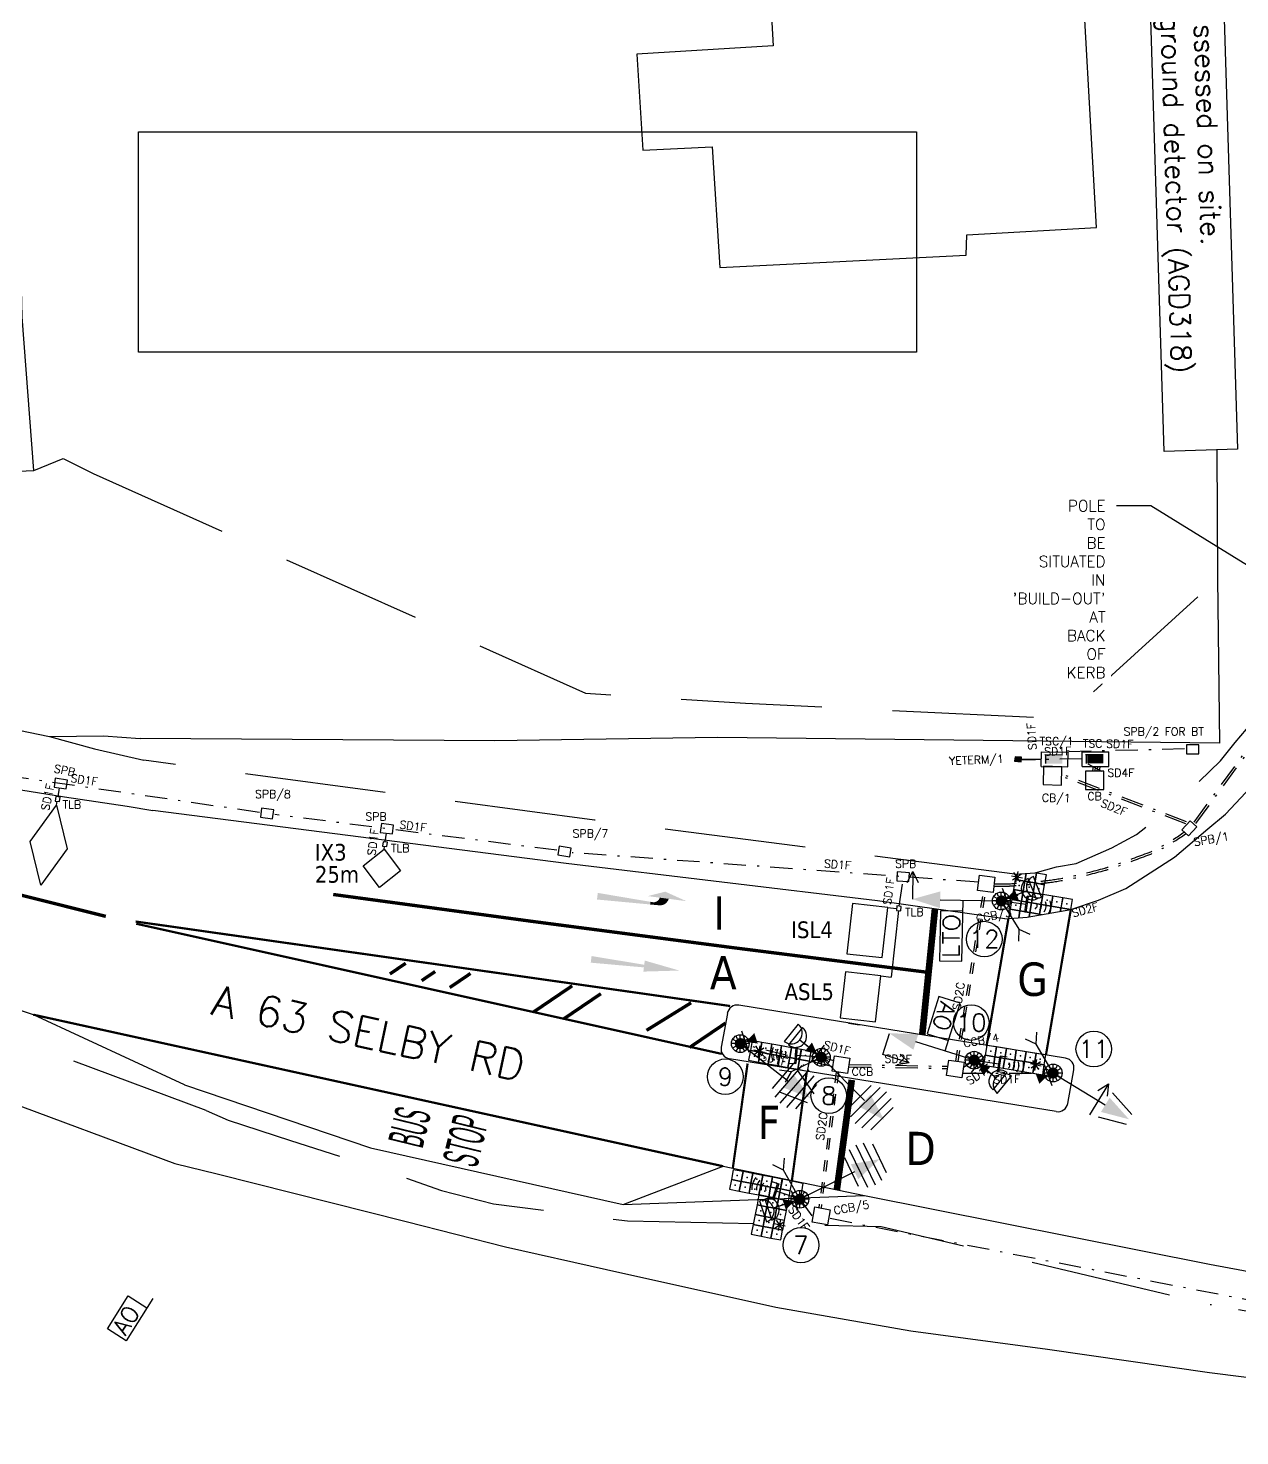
# Model space of a CAD drawing. Extents: x 441020 to 630336, y 432046 to 448236.
# Drawn here: x 629006.4 to 629060.9, y 447514.9 to 447578.3 of the extents above; entities that cross this region are included whole.
import ezdxf
from ezdxf import colors
from ezdxf.entities.mleader import LeaderData, LeaderLine
from ezdxf.enums import TextEntityAlignment as Align
from ezdxf.math import Vec2, Vec3

# ---------------------------------------------------------------- set-up
doc = ezdxf.new("R2010")
doc.units = 0
for name, pattern in [('1001', [2, 1, 0, 1]), ('1004', [6, 4, -2]), ('1025', [2, 1, -1]), ('1040', [2, 1, 0, 1]), ('1055', [0.6, 0.1, -0.5]), ('BLIP', [1, 0.5, -0.5]), ('DASHDOT1', [2, 1, -0.5, 0, -0.5]), ('HIDDEN', [9.525, 6.35, -3.175]), ('SDLoops', [2, 1, 0, 1])]:
    doc.linetypes.add(name, pattern=pattern)
doc.layers.get('0').update_dxf_attribs({"color": 222, "linetype": 'CONTINUOUS'})
for name, color, linetype in [('BASE', 7, 'CONTINUOUS'), ('BUILDOUT', 8, 'CONTINUOUS'), ('DATA', 7, 'CONTINUOUS'), ('du-BTBOX', 253, 'CONTINUOUS'), ('du-BTTEXT', 253, 'CONTINUOUS'), ('du-EXISTINGBOX', 181, 'CONTINUOUS'), ('du-EXISTINGDUCT-C1', 181, 'BLIP'), ('du-EXISTINGDUCT-F1', 181, 'DASHDOT1'), ('du-EXISTINGTEXT', 181, 'CONTINUOUS'), ('du-UTMCBOX', 40, 'CONTINUOUS'), ('du-UTMCDUCT-F1', 40, 'DASHDOT1'), ('du-UTMCTEXT', 40, 'CONTINUOUS'), ('GENLINE', 8, 'CONTINUOUS'), ('GENPECK', 8, 'HIDDEN'), ('LINES', 7, 'CONTINUOUS'), ('NUMBERS', 7, 'CONTINUOUS'), ('PHASE', 1, 'CONTINUOUS'), ('ROAD', 7, 'CONTINUOUS'), ('ROADTXT', 7, 'CONTINUOUS'), ('TACTPAVE', 7, 'CONTINUOUS'), ('UTC MOVA LOOP LABELS', 1, 'CONTINUOUS'), ('UTC MOVA LOOPS', 3, 'CONTINUOUS'), ('UTC_DUCT NOTE', 1, 'CONTINUOUS'), ('UTC_POLES', 7, 'CONTINUOUS'), ('UTC_SIGNAL NOTE', 1, 'CONTINUOUS'), ('UTC_SIGNALS', 7, 'CONTINUOUS'), ('WATERMARK', 7, 'CONTINUOUS'), ('ZY-00-M_500.00_northp', 7, 'CONTINUOUS')]:
    doc.layers.add(name, color=color, linetype=linetype)
doc.styles.add('KTS_TAHOMA', font='tahoma.ttf')
doc.styles.add('RDMARKP', font='rdmarkp')
doc.styles.add('ROMANS', font='romans')
doc.styles.get("Standard").update_dxf_attribs({"font": 'simplex'})
picture_1 = doc.add_image_def('image1.gif', size_in_pixel=(2480, 703))

# ---------------------------------------------------------------- blocks, each defined once
blk = doc.blocks.new('TACTPBLK')
at = {"color": 0}
blk.add_lwpolyline([(0, 0), (1, 0), (1, 1), (0, 1)], close=True, dxfattribs=at)
at = {"color": 0, "linetype": 'Continuous'}
blk.add_point((0.5, 0.5), dxfattribs=at)
blk = doc.blocks.new('1038A4')
at = {"linetype": 'Continuous'}
for points in [[(0, 4), (-0.25, 2.4), (0.25, 2.4)], [(-0.15, 0), (0.15, 0), (-0.06, 2.4), (0.06, 2.4)]]:
    blk.add_solid(points, dxfattribs=at)
blk = doc.blocks.new('1038L4')
at = {"linetype": 'Continuous'}
for points in [[(-0.6, 3), (-0.3, 4), (-0.3, 2.25)], [(-0.285, 2.792), (-0.264, 3.189), (-0.3, 2.795), (-0.3, 3.196)], [(-0.272, 2.788), (-0.235, 3.182), (-0.285, 2.792), (-0.264, 3.189)], [(-0.249, 2.78), (-0.192, 3.165), (-0.272, 2.788), (-0.235, 3.182)], [(-0.228, 2.771), (-0.138, 3.136), (-0.249, 2.78), (-0.192, 3.165)], [(-0.217, 2.766), (-0.112, 3.117), (-0.228, 2.771), (-0.138, 3.136)], [(-0.203, 2.758), (-0.073, 3.084), (-0.217, 2.766), (-0.112, 3.117)], [(-0.189, 2.749), (-0.044, 3.052), (-0.203, 2.758), (-0.073, 3.084)], [(-0.177, 2.741), (-0.016, 3.012), (-0.189, 2.749), (-0.044, 3.052)], [(-0.158, 2.726), (0.014, 2.954), (-0.177, 2.741), (-0.016, 3.012)], [(-0.142, 2.71), (0.036, 2.883), (-0.158, 2.726), (0.014, 2.954)], [(-0.13, 2.697), (0.044, 2.82), (-0.142, 2.71), (0.036, 2.883)], [(-0.107, 2.667), (0.047, 2.746), (-0.13, 2.697), (0.044, 2.82)], [(-0.084, 2.627), (0.049, 2.693), (-0.107, 2.667), (0.047, 2.746)], [(-0.068, 2.585), (0.051, 2.631), (-0.084, 2.627), (0.049, 2.693)], [(-0.058, 2.533), (0.054, 2.564), (-0.068, 2.585), (0.051, 2.631)], [(-0.06, 2.4), (0.06, 2.4), (-0.058, 2.533), (0.054, 2.564)], [(-0.15, 0), (0.15, 0), (-0.06, 2.4), (0.06, 2.4)]]:
    blk.add_solid(points, dxfattribs=at)
blk = doc.blocks.new('TSC')
for p, q in [((-0.6, 0.33), (0.6, 0.33)), ((-0.6, -0.33), (-0.6, 0.33)), ((-0.45, 0.2), (0.35, 0.2)), ((-0.4, -0.2), (-0.4, 0.2)), ((0.6, -0.33), (0.6, 0.33)), ((-0.6, -0.33), (0.6, -0.33))]:
    blk.add_line(p, q)
blk.add_solid([(-0.45, 0.2), (-0.45, -0.2), (0.35, 0.2), (0.35, -0.2)])
blk = doc.blocks.new('YETERM')
at = {"flags": 128}
blk.add_lwpolyline([(-0.15, -0.1), (0.15, -0.1), (0.15, 0.1), (-0.15, 0.1)], close=True, dxfattribs=at)
blk.add_solid([(-0.15, 0.1), (-0.15, -0.1), (0.15, 0.1), (0.15, -0.1)])
blk = doc.blocks.new('CB')
for p, q in [((-0.4125, 0.4125), (-0.4125, -0.4125)), ((0.4125, 0.4125), (-0.4125, 0.4125)), ((0.4125, -0.4125), (0.4125, 0.4125)), ((-0.4125, -0.4125), (0.4125, -0.4125))]:
    blk.add_line(p, q)
blk = doc.blocks.new('CCB')
at = {"flags": 128}
blk.add_lwpolyline([(0.35, 0.35), (0.35, -0.35), (-0.35, -0.35), (-0.35, 0.35)], close=True, dxfattribs=at)
blk = doc.blocks.new('SPB')
at = {"flags": 128}
blk.add_lwpolyline([(-0.275, 0.2), (-0.275, -0.2), (0.275, -0.2), (0.275, 0.2)], close=True, dxfattribs=at)
blk = doc.blocks.new('POLENO')
at = {"layer": 'NUMBERS'}
blk.add_circle((0, 0), 1, dxfattribs=at)
blk.add_attdef('NUMBER', text='', height=1, dxfattribs=at).set_placement((0, 0), align=Align.MIDDLE)
blk = doc.blocks.new('TLB')
for p, q in [((-0.1, 0.1), (-0.1, -0.1)), ((0.1, 0.1), (-0.1, 0.1)), ((0.1, -0.1), (0.1, 0.1)), ((-0.1, -0.1), (0.1, -0.1))]:
    blk.add_line(p, q)
blk = doc.blocks.new('Signal-Symbol-081A')
at = {"color": 0, "linetype": 'Continuous'}
for p, q in [((1, 0), (0, 0)), ((1.5, -0.5), (1.5, 0.5))]:
    blk.add_line(p, q, dxfattribs=at)
blk.add_line((0.25, -0.5), (0.25, 0.5))
blk.add_arc((1.5, 0), 0.5, 90, 270, dxfattribs=at)
blk.add_solid([(0.25, 0), (0.75, -0.25), (0.75, 0.25)])
at = {"layer": 'DATA'}
for tag, p, rotation, flags in [('SIG', (0, 0), 180, 3), ('IDENT', (-0.75, -1), 270, 9), ('SITE', (-0.5, -1), 270, 9), ('NUM', (-0.25, -1), 270, 9), ('TYPE', (0, -1), 270, 9), ('PHASE', (0.25, -1), 270, 9), ('CABLE', (0.5, -1), 270, 9), ('HEIGHT', (0.75, -1), 270, 9), ('FEATURES', (1, -1), 270, 9), ('SUPPORT', (1.25, -1), 270, 9)]:
    blk.add_attdef(tag, p, '', height=0.2, rotation=rotation, dxfattribs=dict(at, flags=flags))
blk = doc.blocks.new('wbpole')
at = {"color": 0, "lineweight": -2}
for p, q in [((-0.217, 0.125), (-0.346, 0.2)), ((-0.125, 0.217), (-0.2, 0.346)), ((0, 0.4), (0, 0.25)), ((0.2, 0.346), (0.125, 0.217)), ((0.346, 0.2), (0.217, 0.125)), ((-0.25, 0), (-0.4, 0)), ((-0.217, -0.125), (-0.346, -0.2)), ((-0.125, -0.217), (-0.2, -0.346)), ((0, -0.25), (0, -0.4)), ((0.2, -0.346), (0.125, -0.217)), ((0.346, -0.2), (0.217, -0.125)), ((0.4, 0), (0.25, 0))]:
    blk.add_line(p, q, dxfattribs=at)
at = {"color": 0, "lineweight": -2, "const_width": 0.25}
blk.add_lwpolyline([(-0.125, 0, 1), (0.125, 0, 1)], format="xyb", close=True, dxfattribs=at)
at = {"color": 0, "lineweight": -2}
blk.add_circle((0, 0), 0.4, dxfattribs=at)
at = {"layer": 'DATA', "flags": 9}
for tag, p in [('TYPE', (0.5, 0.75)), ('HEIGHT', (0.5, 1)), ('NUM', (0.5, 0.5)), ('SITE', (0.5, 0.25)), ('IDENT', (0.5, 0))]:
    blk.add_attdef(tag, p, '', height=0.2, dxfattribs=at)
blk = doc.blocks.new('HD001P')
at = {"linetype": 'Continuous'}
blk.add_line((0, 2.75), (0, 0), dxfattribs=at)
blk.add_solid([(0.375, 2.75), (-0.375, 2.75), (0, 4)], dxfattribs=at)
at = {"layer": 'DATA', "flags": 9}
for tag, p in [('SUPPORT', (0.75, 1.5)), ('BRACKETS', (0.75, 1.25)), ('CABLE', (0.75, 0.75)), ('HEIGHT', (0.75, 1)), ('PHASE', (0.75, 0.5)), ('TYPE', (0.75, 0.25)), ('NUM', (0.75, 0)), ('SITE', (0.75, -0.25)), ('IDENT', (0.75, -0.5))]:
    blk.add_attdef(tag, p, '', height=0.2, dxfattribs=at)
blk = doc.blocks.new('HD001S')
at = {"linetype": 'Continuous'}
for p, q in [((-0.625, 2.75), (-0.25, 4)), ((0.625, 2.75), (0.25, 4))]:
    blk.add_line(p, q, dxfattribs=at)
blk.add_line((0, 0), (0, 2.75))
blk.add_solid([(0.375, 2.75), (-0.375, 2.75), (0, 4)], dxfattribs=at)
at = {"layer": 'DATA', "flags": 9}
for tag, p in [('SUPPORT', (1, 1.5)), ('BRACKETS', (1, 1.25)), ('CABLE', (1, 0.75)), ('HEIGHT', (1, 1)), ('PHASE', (1, 0.5)), ('TYPE', (1, 0.25)), ('NUM', (1, 0)), ('SITE', (1, -0.25)), ('IDENT', (1, -0.5))]:
    blk.add_attdef(tag, p, '', height=0.2, dxfattribs=at)
blk = doc.blocks.new('HD005S')
at = {"linetype": 'Continuous'}
for p, q in [((-0.625, 2.75), (-0.25, 4)), ((0.625, 2.75), (0.25, 4)), ((-0.875, 2.375), (0.75, 2.375))]:
    blk.add_line(p, q, dxfattribs=at)
for p, q in [((-0.875, 2.375), (-0.375, 2.625)), ((0, 0), (0, 2.75)), ((-0.375, 2.125), (-0.875, 2.375))]:
    blk.add_line(p, q)
blk.add_solid([(0.375, 2.75), (-0.375, 2.75), (0, 4)], dxfattribs=at)
at = {"layer": 'DATA', "flags": 9}
for tag, p in [('SUPPORT', (1, 1.5)), ('BRACKETS', (1, 1.25)), ('CABLE', (1, 0.75)), ('HEIGHT', (1, 1)), ('PHASE', (1, 0.5)), ('TYPE', (1, 0.25)), ('NUM', (1, 0)), ('SITE', (1, -0.25)), ('IDENT', (1, -0.5))]:
    blk.add_attdef(tag, p, '', height=0.2, dxfattribs=at)
blk = doc.blocks.new('LOUVR200')
at = {"linetype": 'Continuous'}
for p, q in [((-0.7, -0.716), (-0.7, 0.716)), ((-0.35, -0.938), (-0.35, 0.938)), ((0, -1), (0, 1)), ((0.35, -0.938), (0.35, 0.938)), ((0.7, -0.716), (0.7, 0.716))]:
    blk.add_line(p, q, dxfattribs=at)
blk = doc.blocks.new('tactknob')
at = {"linetype": 'Continuous'}
for p, q in [((-0.25, 1), (-0.75, 1)), ((-0.323, 0.823), (-0.677, 1.177)), ((-0.677, 0.823), (-0.323, 1.177)), ((-0.5, 0.75), (-0.5, 1.25))]:
    blk.add_line(p, q, dxfattribs=at)
blk = doc.blocks.new('HD080A')
blk.add_line((0.5, 0.25), (-0.5, 0.25))
blk.add_solid([(0, 0.25), (0.25, 0.75), (-0.25, 0.75)])
at = {"layer": 'BASE', "flags": 3}
blk.add_attdef('SIG', (0, 0), '', height=0.2, rotation=270, dxfattribs=at)
at = {"layer": 'DATA', "flags": 9}
for tag, p in [('SUPPORT', (1, 1.25)), ('CABLE', (1, 0.5)), ('FEATURES', (1, 1)), ('HEIGHT', (1, 0.75)), ('TYPE', (1, 0)), ('PHASE', (1, 0.25)), ('SITE', (1, -0.5)), ('NUM', (1, -0.25)), ('IDENT', (1, -0.75))]:
    blk.add_attdef(tag, p, '', height=0.2, dxfattribs=at)
blk = doc.blocks.new('detect_visual-sym')
at = {"color": 0, "linetype": 'Continuous'}
for p, q in [((0, 0), (1.87, 0)), ((2.42, 0.6), (1.87, 0.6)), ((1.87, -0.6), (1.87, 0.6)), ((1.97, -0.6), (1.97, 0.6)), ((2.42, -0.6), (1.87, -0.6))]:
    blk.add_line(p, q, dxfattribs=at)
for centre, radius, start, end in [((2.46, 0), 0.255, 313.0864, 46.9136), ((2.53, 0), 0.518, 326.6121, 33.3879), ((2.53, 0), 0.862, 333.5703, 26.4297), ((2.46, 0), 1.28, 337.7803, 22.2197)]:
    blk.add_arc(centre, radius, start, end, dxfattribs=at)
blk = doc.blocks.new('peek3con')
blk.add_line((-0.335, -0.21), (0.278, -0.536))
blk.add_solid([(-0.355, -0.19), (0.355, -0.19), (-0.355, 0.19), (0.355, 0.19)])
blk = doc.blocks.new('HD003P')
at = {"linetype": 'Continuous'}
for p, q in [((1, 4), (0, 4)), ((1, 2.75), (1, 4))]:
    blk.add_line(p, q, dxfattribs=at)
for p, q in [((0.75, 3.25), (1, 2.75)), ((1, 2.75), (1.25, 3.25)), ((0, 0), (0, 2.75))]:
    blk.add_line(p, q)
blk.add_solid([(0.375, 2.75), (-0.375, 2.75), (0, 4)], dxfattribs=at)
at = {"layer": 'DATA', "flags": 9}
for tag, p in [('SUPPORT', (1, 1.5)), ('BRACKETS', (1, 1.25)), ('CABLE', (1, 0.75)), ('HEIGHT', (1, 1)), ('PHASE', (1, 0.5)), ('TYPE', (1, 0.25)), ('NUM', (1, 0)), ('SITE', (1, -0.25)), ('IDENT', (1, -0.5))]:
    blk.add_attdef(tag, p, '', height=0.2, dxfattribs=at)
blk = doc.blocks.new('HD002P')
at = {"linetype": 'Continuous'}
for p, q in [((1.25, 4), (0, 4)), ((0, 2.75), (0, 0))]:
    blk.add_line(p, q, dxfattribs=at)
for p, q in [((0.75, 4.25), (1.25, 4)), ((1.25, 4), (0.75, 3.75))]:
    blk.add_line(p, q)
blk.add_solid([(0.375, 2.75), (-0.375, 2.75), (0, 4)], dxfattribs=at)
at = {"layer": 'DATA', "flags": 9}
for tag, p in [('SUPPORT', (0.75, 1.5)), ('BRACKETS', (0.75, 1.25)), ('CABLE', (0.75, 0.75)), ('HEIGHT', (0.75, 1)), ('PHASE', (0.75, 0.5)), ('TYPE', (0.75, 0.25)), ('NUM', (0.75, 0)), ('SITE', (0.75, -0.25)), ('IDENT', (0.75, -0.5))]:
    blk.add_attdef(tag, p, '', height=0.2, dxfattribs=at)
blk = doc.blocks.new('A$C73ea5bb5')
at = {"layer": 'UTC_SIGNALS', "linetype": 'Continuous'}
blk.add_lwpolyline([(-9.809, 4.832), (-11.018, 2.934), (-11.861, 3.472), (-10.921, 4.947), (-10.077, 4.41)], dxfattribs=at)
at = {"layer": 'UTC_SIGNALS'}
blk.add_lwpolyline([(11.879, -8.237), (11.233, -7.473), (9.515, -8.926), (10.161, -9.69), (12.26, -7.914)], dxfattribs=at)
blk.add_text('AO', height=0.75, rotation=57.4827, dxfattribs=at).set_placement((-11.049, 3.118))
at = {"layer": 'UTC_SIGNALS', "width": 1.076923}
blk.add_attdef('LTO', text='', height=0.75, rotation=40.22718, dxfattribs=at).set_placement((10.176, -9.514), (11.702, -8.222), align=Align.FIT)

msp = doc.modelspace()

# ---------------------------------------------------------------- linework, layer by layer
at = {"layer": 'BASE'}
msp.add_line((629043.768, 447533.408), (629043.273, 447533.479), dxfattribs=at)
at = {"layer": 'BUILDOUT', "flags": 128}
msp.add_lwpolyline([(629047.596, 447583.209), (629047.609, 447581.993), (629039.638, 447581.695), (629039.88, 447577.472), (629033.752, 447577.095), (629034.011, 447572.774), (629037.133, 447572.922), (629037.486, 447567.5), (629048.562, 447568.045), (629048.601, 447568.966), (629054.434, 447569.29), (629053.644, 447583.47), (629047.596, 447583.209)], dxfattribs=at)
at = {"layer": 'DATA'}
for p, q in [((629033.138, 447525.341), (629037.625, 447527.065)), ((629037.625, 447527.065), (629043.985, 447525.744)), ((629040.723, 447526.403), (629041.214, 447526.306)), ((629041.214, 447526.306), (629041.142, 447525.811))]:
    msp.add_line(p, q, dxfattribs=at)
at = {"layer": 'du-EXISTINGDUCT-C1', "flags": 128}
for points in [[(629048.103, 447531.79), (629049.35, 447539.432)], [(629048.202, 447531.774), (629049.449, 447539.416)], [(629042.72, 447531.307), (629041.936, 447525.196)], [(629042.819, 447531.295), (629042.035, 447525.184)]]:
    msp.add_lwpolyline(points, dxfattribs=at)
at = {"layer": 'du-EXISTINGDUCT-F1', "flags": 128}
for points in [[(629058.828, 447542.539), (629063.556, 447549.033)], [(629058.909, 447542.48), (629063.637, 447548.974)], [(629051.057, 447545.371), (629051.933, 447545.371)], [(629058.392, 447545.837), (629052.6, 447545.698)], [(629016.759, 447542.982), (629003.276, 447544.94)], [(629058.49, 447542.565), (629052.898, 447544.696)], [(629058.454, 447542.472), (629052.863, 447544.602)], [(629030.15, 447541.279), (629017.453, 447542.885)], [(629049.129, 447539.84), (629030.841, 447541.168)], [(629043.289, 447531.543), (629047.743, 447531.459)], [(629043.291, 447531.643), (629047.745, 447531.559)], [(629041.087, 447525.579), (629041.622, 447524.833)], [(629042.44, 447524.721), (629070.2, 447519.315)]]:
    msp.add_lwpolyline(points, dxfattribs=at)
for points in [[(629049.824, 447539.666, 0.005909), (629050.353, 447539.665, 0.015248), (629050.563, 447539.674, 0.004362), (629051.689, 447539.764, 0.00874), (629052.252, 447539.824, 0.022223), (629053.292, 447540.001, 0.014712), (629054.831, 447540.381, 0.01745), (629055.347, 447540.544, 0.005883), (629056.836, 447541.093, 0.039743), (629057.424, 447541.373, 0.02112), (629058.44, 447542.018, 0.02112)], [(629049.826, 447539.766, 0.005909), (629050.352, 447539.765, 0.015248), (629050.555, 447539.774, 0.004362), (629051.68, 447539.864, 0.00874), (629052.24, 447539.924, 0.022223), (629053.271, 447540.099, 0.014712), (629054.804, 447540.477, 0.01745), (629055.314, 447540.638, 0.005883), (629056.8, 447541.186, 0.039743), (629057.374, 447541.459, 0.02112), (629058.383, 447542.1)]]:
    msp.add_lwpolyline(points, format="xyb", dxfattribs=at)
at = {"layer": 'du-UTMCDUCT-F1', "flags": 128}
for points in [[(629053.782, 447545.398), (629051.053, 447545.335)], [(629054.271, 447544.855), (629054.295, 447545.062)], [(629054.371, 447544.844), (629054.394, 447545.051)], [(629054.47, 447544.832), (629054.494, 447545.04)], [(629054.569, 447544.821), (629054.593, 447545.029)], [(629007.701, 447543.679), (629007.767, 447544.086)], [(629022.423, 447541.652), (629022.474, 447542.048)], [(629045.558, 447538.764), (629045.72, 447539.887)], [(629042.564, 447531.535), (629038.402, 447532.58)], [(629042.608, 447531.805), (629042.051, 447531.964)], [(629048.445, 447531.514), (629048.927, 447531.834)], [(629048.409, 447531.254), (629052.482, 447531.258)]]:
    msp.add_lwpolyline(points, dxfattribs=at)
at = {"layer": 'GENLINE', "flags": 128}
for points in [[(628976.174, 447557.022), (628987.562, 447557.521), (629006.608, 447558.363), (629006.091, 447565.279), (629005.892, 447573.267), (629004.772, 447581.295)], [(629059.736, 447579.474), (629059.878, 447553.499), (629059.973, 447546.101), (629037.381, 447546.356), (629027.353, 447546.201), (629011.388, 447546.313)], [(628854.267, 447536.6), (628865.41, 447538.477), (628875.453, 447540.259), (628884.037, 447541.682), (628891.422, 447542.993), (628894.375, 447543.517), (628904.587, 447544.923), (628914.949, 447546.052), (628930.611, 447548.223), (628947.112, 447550.238), (628954.961, 447551.225), (628957.753, 447551.518), (628960.643, 447551.828), (628963.139, 447552.068), (628965.752, 447552.227), (628968.15, 447552.449), (628970.699, 447552.394), (628974.713, 447552.091), (628978.682, 447551.475), (628979.308, 447551.383), (628988.729, 447549.806), (628997.506, 447548.419), (629007.31, 447546.401)], [(629007.31, 447546.401), (629009.743, 447546.427), (629011.388, 447546.313)], [(628874.537, 447530.55), (628880.004, 447531.216), (628885.177, 447531.829), (628895.342, 447532.923), (628913.715, 447535.27), (628920.283, 447536.03), (628939.791, 447538.274), (628955.859, 447539.299), (628964.027, 447539.631), (628969.912, 447539.661), (628972.05, 447539.634), (628973.97, 447539.518), (628976.36, 447539.383), (628978.55, 447539.061), (628982.438, 447538.329), (628984.564, 447537.793), (628986.61, 447537.14), (628989.432, 447536.118), (629004.801, 447530.213), (629012.954, 447527.192), (629014.866, 447526.719)], [(629014.866, 447526.719), (629023.372, 447524.573), (629027.84, 447523.436), (629032.388, 447522.415), (629040.002, 447520.72), (629046.08, 447519.666), (629052.221, 447518.827), (629059.515, 447517.786), (629066.89, 447516.86), (629076.502, 447515.926)]]:
    msp.add_lwpolyline(points, dxfattribs=at)
at = {"layer": 'GENPECK', "flags": 128}
for points in [[(629006.608, 447558.363), (629007.934, 447558.903), (629009.273, 447558.226)], [(629009.273, 447558.226), (629031.441, 447548.349), (629038.63, 447547.899), (629052.974, 447547.195), (629059.878, 447553.499)], [(629050.762, 447540.201), (629051.666, 447540.26), (629052.633, 447540.533), (629053.519, 447540.69), (629055.123, 447541.381), (629056.235, 447541.985), (629057.213, 447542.768), (629058.452, 447543.8), (629060.014, 447545.296), (629060.68, 447546.125), (629061.183, 447546.723), (629061.57, 447547.401), (629062.183, 447548.525), (629062.455, 447549.284), (629062.628, 447550.026), (629062.777, 447551.474)], [(629007.31, 447546.401), (629009.338, 447545.847), (629011.563, 447545.328)], [(629050.762, 447540.201), (629031.846, 447542.632), (629011.563, 447545.328)], [(629014.359, 447529.574), (629005.661, 447532.804), (629002.937, 447533.844), (628999.918, 447534.831), (628995.005, 447536.193), (628990.485, 447537.625), (628989.645, 447537.781), (628988.428, 447537.768), (628988.115, 447537.814), (628987.229, 447537.657), (628986.951, 447537.506), (628986.61, 447537.14)], [(629014.359, 447529.574), (629015.35, 447529.141), (629018.155, 447528.217), (629022.675, 447526.785), (629024.952, 447525.97), (629027.293, 447525.37), (629029.993, 447525.037), (629031.558, 447524.807), (629033.319, 447524.612), (629044.74, 447524.354), (629044.74, 447524.354), (629044.74, 447524.354), (629044.74, 447524.354), (629044.74, 447524.354), (629044.74, 447524.354), (629044.74, 447524.354), (629044.74, 447524.354), (629059.582, 447520.844), (629059.582, 447520.844), (629068.394, 447519.26), (629070.289, 447518.886), (629072.398, 447518.448), (629073.864, 447518.2), (629075.445, 447517.871), (629076.795, 447517.705), (629078.163, 447517.44)]]:
    msp.add_lwpolyline(points, dxfattribs=at)
at = {"layer": 'LINES', "linetype": '1004', "const_width": 0.15, "flags": 128}
for points in [[(628953.029, 447544.494, -0.089147), (628988.506, 447543.308, -0.011232), (629009.848, 447538.305, 3.650149)], [(629020.082, 447539.29, 0.003171), (629046.933, 447535.776, 0.015233)]]:
    msp.add_lwpolyline(points, format="xyb", dxfattribs=at)
at = {"layer": 'LINES', "linetype": '1001', "const_width": 0.3, "flags": 128}
for points in [[(629047.163, 447538.635), (629046.59, 447532.973)], [(629043.419, 447530.947), (629042.747, 447525.997)]]:
    msp.add_lwpolyline(points, dxfattribs=at)
at = {"layer": 'LINES', "linetype": '1055', "const_width": 0.1, "flags": 128}
for points in [[(629053.278, 447538.616), (629052.155, 447532.054)], [(629050.468, 447538.202), (629049.492, 447532.51)], [(629038.731, 447531.685), (629038.066, 447526.979)], [(629041.39, 447531.289), (629040.723, 447526.403)]]:
    msp.add_lwpolyline(points, dxfattribs=at)
at = {"layer": 'LINES', "linetype": '1004', "const_width": 0.1, "flags": 128}
for points in [[(629011.189, 447538.074), (629037.945, 447534.272)], [(629011.216, 447537.974), (629037.57, 447532.118)]]:
    msp.add_lwpolyline(points, dxfattribs=at)
at = {"layer": 'LINES', "linetype": '1040', "const_width": 0.15, "flags": 128}
for points in [[(629022.632, 447535.712), (629023.346, 447536.196)], [(629024.182, 447535.494), (629024.67, 447535.825)], [(629024.306, 447535.578), (629024.061, 447535.412)], [(629025.325, 447535.101), (629026.263, 447535.738)], [(629029.672, 447534.392), (629030.836, 447535.181)], [(629030.741, 447533.886), (629032.13, 447534.827)], [(629029.797, 447534.476), (629029.096, 447534.001)], [(629030.865, 447533.97), (629030.463, 447533.698)], [(629036.189, 447534.418), (629034.181, 447533.177)], [(629036.633, 447532.755), (629037.739, 447533.504)], [(629036.757, 447532.839), (629036.12, 447532.407)]]:
    msp.add_lwpolyline(points, dxfattribs=at)
at = {"layer": 'LINES', "linetype": '1025', "const_width": 0.1, "flags": 128}
msp.add_lwpolyline([(629006.587, 447533.882), (629037.625, 447527.065)], dxfattribs=at)
at = {"layer": 'ROAD'}
for p, q in [((629037.819, 447533.941), (629037.541, 447532.421)), ((629053.045, 447531.927), (629038.337, 447534.31)), ((629053.136, 447529.888), (629053.414, 447531.408))]:
    msp.add_line(p, q, dxfattribs=at)
at = {"layer": 'ROAD', "flags": 128}
for points in [[(629050.307, 447538.19), (629051.309, 447538.267), (629053.278, 447538.616), (629054.523, 447539.04), (629055.751, 447539.563), (629057.939, 447540.967), (629059.438, 447542.249), (629060.237, 447542.898), (629061.602, 447544.359), (629062.754, 447545.884), (629063.367, 447547.009), (629063.944, 447548.33), (629064.741, 447550.706)], [(628961.305, 447549.813), (628962.997, 447550.011), (628964.508, 447550.076), (628966.136, 447550.061), (628968.685, 447550.005), (628971.368, 447549.771), (628974.757, 447549.56), (628981.639, 447548.547), (628984.67, 447548.07), (628987.798, 447547.609), (628991.275, 447546.906), (628994.769, 447546.104), (628996.368, 447545.677), (628997.985, 447545.152), (629001.623, 447544.681), (629005.279, 447544.111), (629007.996, 447543.679), (629010.812, 447543.265), (629011.965, 447543.063)], [(629050.307, 447538.19), (629044.577, 447539.001), (629030.568, 447540.678), (629011.965, 447543.063)], [(629013.394, 447530.723), (629006.587, 447533.882), (628999.459, 447536.273), (628992.795, 447538.34), (628990.883, 447538.813), (628984.029, 447540.237), (628980.176, 447540.772), (628976.376, 447541.011), (628972.396, 447541.117), (628967.53, 447541.066), (628962.601, 447540.8), (628956.258, 447540.487), (628949.95, 447539.976), (628939.802, 447538.784), (628930.013, 447537.859), (628921.359, 447536.831), (628916.644, 447536.501), (628911.848, 447536.056), (628907.446, 447535.681), (628903.177, 447535.126), (628896.841, 447534.205), (628880.004, 447531.216)], [(629052.617, 447529.519), (629037.91, 447531.902)], [(629013.394, 447530.723), (629013.394, 447530.723), (629013.394, 447530.723), (629021.767, 447527.893), (629033.138, 447525.341), (629033.138, 447525.341), (629033.138, 447525.341), (629033.138, 447525.341), (629033.138, 447525.341), (629043.985, 447525.744), (629043.985, 447525.744), (629043.985, 447525.744), (629043.985, 447525.744), (629043.985, 447525.744), (629043.985, 447525.744), (629059.513, 447522.66), (629067.338, 447521.206)]]:
    msp.add_lwpolyline(points, dxfattribs=at)
at = {"layer": 'ROAD'}
for centre, start, end in [((629038.262, 447533.866), 80.44264, 170.44264), ((629037.985, 447532.346), 170.44264, 260.44264), ((629052.97, 447531.483), 350.44264, 80.44264), ((629052.692, 447529.963), 260.44264, 350.44264)]:
    msp.add_arc(centre, 0.45, start, end, dxfattribs=at)
at = {"layer": 'TACTPAVE', "color": 1}
for points in [[(629051.272, 447540.235), (629051.212, 447539.883), (629051.656, 447539.807), (629051.732, 447540.25), (629051.67, 447540.261)], [(629050.811, 447540.204), (629050.769, 447539.959), (629051.212, 447539.883), (629051.272, 447540.235)], [(629050.931, 447538.238), (629050.985, 447538.552), (629050.541, 447538.628), (629050.468, 447538.202)], [(629051.395, 447538.282), (629051.428, 447538.476), (629050.985, 447538.552), (629050.931, 447538.238)], [(629051.866, 447538.365), (629051.872, 447538.4), (629051.428, 447538.476), (629051.395, 447538.282)], [(629052.336, 447538.449), (629052.391, 447538.768), (629051.948, 447538.844), (629051.872, 447538.4), (629051.969, 447538.384)], [(629052.807, 447538.532), (629052.835, 447538.692), (629052.391, 447538.768), (629052.336, 447538.449)], [(629053.278, 447538.616), (629052.835, 447538.692), (629052.807, 447538.532)]]:
    msp.add_lwpolyline(points, dxfattribs=at)
msp.add_lwpolyline([(629052.175, 447540.174), (629051.732, 447540.25), (629051.656, 447539.807), (629052.099, 447539.731)], close=True, dxfattribs=at)
at = {"layer": 'UTC MOVA LOOPS'}
for p, q in [((629043.446, 447538.879), (629043.192, 447536.627)), ((629045.036, 447538.7), (629043.446, 447538.879)), ((629044.782, 447536.448), (629045.036, 447538.7)), ((629043.192, 447536.627), (629044.782, 447536.448)), ((629043.131, 447535.809), (629042.898, 447533.742)), ((629044.721, 447535.63), (629043.131, 447535.809)), ((629044.488, 447533.563), (629044.721, 447535.63)), ((629042.898, 447533.742), (629044.488, 447533.563))]:
    msp.add_line(p, q, dxfattribs=at)
at = {"layer": 'UTC MOVA LOOPS', "flags": 128}
for points in [[(629007.628, 447543.303), (629007.655, 447543.483)], [(629022.381, 447541.325), (629022.397, 447541.454)], [(629045.031, 447538.7), (629045.434, 447538.655)], [(629045.526, 447538.566), (629045.197, 447535.576)], [(629044.721, 447535.63), (629045.196, 447535.576)]]:
    msp.add_lwpolyline(points, dxfattribs=at)
for points in [[(629006.931, 447539.714), (629006.445, 447541.671), (629007.628, 447543.303), (629008.114, 447541.346)], [(629021.428, 447540.58), (629022.381, 447541.325), (629023.113, 447540.357), (629022.16, 447539.611)]]:
    msp.add_lwpolyline(points, close=True, dxfattribs=at)
at = {"layer": 'UTC_SIGNALS'}
for p, q in [((629051.96, 447539.171), (629051.595, 447540.102)), ((629050.148, 447538.998), (629050.943, 447537.727)), ((629051.312, 447539.454), (629050.381, 447539.09)), ((629050.943, 447537.727), (629050.928, 447537.186)), ((629050.943, 447537.727), (629051.436, 447537.504)), ((629041.01, 447533.457), (629040.378, 447532.681)), ((629041.082, 447532.753), (629041.857, 447532.121)), ((629051.719, 447532.549), (629051.232, 447532.784)), ((629051.719, 447532.549), (629051.748, 447533.089)), ((629052.482, 447531.258), (629051.719, 447532.549)), ((629040.698, 447531.316), (629040.162, 447531.393)), ((629042.051, 447531.964), (629040.698, 447531.316)), ((629049.897, 447531.045), (629049.121, 447531.677)), ((629040.698, 447531.316), (629040.421, 447530.851)), ((629049.969, 447530.342), (629050.6, 447531.118)), ((629040.347, 447526.883), (629039.864, 447527.126)), ((629040.347, 447526.883), (629040.386, 447527.423)), ((629041.087, 447525.579), (629040.347, 447526.883)), ((629039.268, 447525.512), (629039.578, 447524.561)), ((629039.899, 447525.192), (629040.85, 447525.501))]:
    msp.add_line(p, q, dxfattribs=at)
msp.add_lwpolyline([(629048.415, 447538.534), (629047.415, 447538.554), (629047.369, 447536.304), (629048.369, 447536.284), (629048.425, 447539.033)], dxfattribs=at)
at = {"layer": 'UTC_SIGNALS', "linetype": 'Continuous'}
msp.add_lwpolyline([(629047.616, 447532.249), (629048.295, 447534.394), (629047.342, 447534.696), (629046.814, 447533.028), (629047.767, 447532.726)], dxfattribs=at)
at = {"layer": 'UTC_SIGNALS'}
for centre, start, end in [((629051.777, 447539.637), 111.395, 291.395), ((629040.694, 447533.069), 230.82814, 50.82814), ((629050.285, 447530.73), 50.86736, 230.86736), ((629039.423, 447525.037), 288.02621, 108.02621)]:
    msp.add_arc(centre, 0.5, start, end, dxfattribs=at)

# ---------------------------------------------------------------- block references
at = {"layer": 'du-BTBOX', "color": 2, "zscale": 1.000001}
msp.add_blockref('SPB', (629058.762, 447545.818), dxfattribs=at)
at = {"layer": 'du-EXISTINGBOX', "color": 1, "zscale": 1.000001}
for name, p, rotation in [('YETERM', (629050.906, 447545.377), 355.0400189729187), ('TSC', (629052.549, 447545.374), 359.020427810894), ('CB', (629052.451, 447544.636), 358.7508775336015), ('SPB', (629058.613, 447542.261), 227.1113220559614)]:
    msp.add_blockref(name, p, dxfattribs=dict(at, rotation=rotation))
at = {"layer": 'du-EXISTINGBOX', "color": 8, "linetype": 'SDLoops', "zscale": 1.000001, "rotation": 352.0272395760809}
msp.add_blockref('SPB', (629017.106, 447542.934), dxfattribs=at)
at = {"layer": 'du-EXISTINGBOX', "color": 7, "linetype": 'SDLoops', "zscale": 1.000001, "rotation": 350.8661229351849}
msp.add_blockref('SPB', (629030.495, 447541.223), dxfattribs=at)
at = {"layer": 'du-EXISTINGBOX', "color": 3, "zscale": 1.000001, "rotation": 83.04220777260139}
msp.add_blockref('CCB', (629049.473, 447539.77), dxfattribs=at)
at = {"layer": 'du-EXISTINGBOX', "color": 0, "zscale": 1.000001, "rotation": 350.8733377025481}
msp.add_blockref('CCB', (629042.934, 447531.631), dxfattribs=at)
at = {"layer": 'du-EXISTINGBOX', "color": 4, "zscale": 1.000001, "rotation": 82.0887829135175}
msp.add_blockref('CCB', (629048.081, 447531.44), dxfattribs=at)
at = {"layer": 'du-EXISTINGBOX', "color": 5, "zscale": 1.000001, "rotation": 349.7330830837802}
msp.add_blockref('CCB', (629042.04, 447524.827), dxfattribs=at)
at = {"layer": 'du-UTMCBOX', "color": 0, "zscale": 1.000001}
msp.add_blockref('TSC', (629054.382, 447545.381), dxfattribs=at)
at = {"layer": 'du-UTMCBOX', "color": 0}
msp.add_blockref('CB', (629054.347, 447544.431), dxfattribs=at)
at = {"layer": 'du-UTMCBOX', "color": 0, "zscale": 1.000001}
for name, p, rotation in [('SPB', (629007.819, 447544.28), 351.739835885933), ('TLB', (629007.682, 447543.58), 81.73983589129514), ('SPB', (629022.499, 447542.247), 352.7894938736309), ('TLB', (629022.41, 447541.553), 82.67227942073308), ('SPB', (629045.729, 447540.087), 355.8483236154034), ('TLB', (629045.536, 447538.665), 83.98530737213935)]:
    msp.add_blockref(name, p, dxfattribs=dict(at, rotation=rotation))
at = {"layer": 'LINES', "linetype": '1004'}
for name, p, rotation in [('1038L4', (629031.971, 447539.212), 262.5305306800097), ('1038A4', (629031.691, 447536.371), 262.7643807665817)]:
    msp.add_blockref(name, p, dxfattribs=dict(at, rotation=rotation))
at = {"layer": 'NUMBERS', "xscale": 0.8, "yscale": 0.8, "zscale": 0.8}
for p, values in [((629049.382, 447537.283), {'NUMBER': '12'}), ((629048.796, 447533.527), {'NUMBER': '10'}), ((629054.309, 447532.337), {'NUMBER': '11'}), ((629037.731, 447531.09), {'NUMBER': '9'}), ((629042.384, 447530.24), {'NUMBER': '8'}), ((629041.133, 447523.514), {'NUMBER': '7'})]:
    msp.add_blockref('POLENO', p, dxfattribs=at).add_auto_attribs(values)
at = {"layer": 'TACTPAVE', "color": 1, "xscale": 0.45, "yscale": 0.45, "zscale": 0.45}
for p, rotation in [((629051.212, 447539.883), 170.2890242497761), ((629051.656, 447539.807), 170.2890242497761), ((629052.099, 447539.731), 170.2890242497761), ((629051.06, 447538.996), 170.2890242497761), ((629051.136, 447539.439), 170.2890242497761), ((629051.504, 447538.92), 170.2890242497761), ((629051.58, 447539.363), 170.2890242497761), ((629052.023, 447539.287), 170.2890242497761), ((629052.467, 447539.211), 170.2890242497761), ((629052.911, 447539.136), 170.2890242497761), ((629053.354, 447539.06), 170.2890242497761), ((629051.948, 447538.844), 170.2890242497761), ((629038.855, 447532.275), 349.5982850245456), ((629038.773, 447531.833), 349.5982850245456), ((629039.216, 447531.751), 349.5982850245456), ((629039.297, 447532.194), 349.5982850245456), ((629039.659, 447531.67), 349.5982850245456), ((629039.74, 447532.113), 349.5982850245456), ((629040.101, 447531.589), 349.5982850245456), ((629040.182, 447532.032), 349.5982850245456), ((629040.625, 447531.95), 349.5982850245456), ((629041.068, 447531.869), 349.5982850245456), ((629049.863, 447531.986), 170.7970020956281), ((629049.935, 447532.431), 170.7970020956281), ((629050.38, 447532.359), 170.7970020956281), ((629050.824, 447532.287), 170.7970020956281), ((629051.268, 447532.215), 170.7970020956281), ((629051.712, 447532.143), 170.7970020956281), ((629052.156, 447532.071), 170.7970020956281), ((629040.544, 447531.508), 349.5982850245456), ((629040.986, 447531.426), 349.5982850245456), ((629050.308, 447531.914), 170.7970020956281), ((629050.752, 447531.842), 170.7970020956281), ((629051.196, 447531.771), 170.7970020956281), ((629051.64, 447531.699), 170.7970020956281), ((629052.084, 447531.627), 170.7970020956281), ((629038.442, 447526.383), 169.0591736708538), ((629038.527, 447526.824), 169.0591736708538), ((629038.884, 447526.297), 169.0591736708538), ((629038.969, 447526.739), 169.0591736708538), ((629039.411, 447526.654), 169.0591736708538), ((629039.853, 447526.568), 169.0591736708538), ((629040.294, 447526.483), 169.0591736708538), ((629040.736, 447526.397), 169.0591736708538), ((629039.325, 447526.212), 169.0591736708538), ((629039.682, 447525.685), 169.0591736708538), ((629039.767, 447526.126), 169.0591736708538), ((629040.209, 447526.041), 169.0591736708538), ((629040.651, 447525.956), 169.0591736708538), ((629039.596, 447525.243), 169.0591736708538), ((629040.038, 447525.157), 169.0591736708538), ((629040.124, 447525.599), 169.0591736708538), ((629040.48, 447525.072), 169.0591736708538), ((629040.565, 447525.514), 169.0591736708538), ((629039.426, 447524.359), 169.0591736708538), ((629039.511, 447524.801), 169.0591736708538), ((629039.953, 447524.715), 169.0591736708538), ((629040.395, 447524.63), 169.0591736708538), ((629039.867, 447524.274), 169.0591736708538), ((629040.309, 447524.188), 169.0591736708538)]:
    msp.add_blockref('TACTPBLK', p, dxfattribs=dict(at, rotation=rotation))
at = {"layer": 'UTC_POLES', "rotation": 329.9999999999999}
for p in [(629050.148, 447538.998), (629038.402, 447532.58), (629042.051, 447531.964), (629048.927, 447531.834), (629052.482, 447531.258), (629041.087, 447525.579)]:
    msp.add_blockref('wbpole', p, dxfattribs=at)
at = {"layer": 'UTC_SIGNALS'}
msp.add_blockref('peek3con', (629054.382, 447545.381), dxfattribs=at)
for name, p, rotation in [('HD002P', (629050.148, 447538.998), 88.8355888423516), ('tactknob', (629051.824, 447539.517), 33.68516201310698), ('Signal-Symbol-081A', (629050.148, 447538.998), 21.4127042625802), ('HD080A', (629038.402, 447532.58), 288.661175302238), ('Signal-Symbol-081A', (629042.051, 447531.964), 140.8458457622554), ('HD001S', (629038.402, 447532.58), 232.1813810840209), ('tactknob', (629040.221, 447531.682), 33.68516201310698), ('HD001P', (629042.051, 447531.964), 225.0720439794808), ('Signal-Symbol-081A', (629048.927, 447531.834), 320.8850584971339), ('LOUVR200', (629040.843, 447530.651), 319.1705015782874), ('tactknob', (629052.674, 447531.065), 33.68516201310698), ('HD080A', (629052.482, 447531.258), 109.9890310080828), ('HD005S', (629052.482, 447531.258), 238.6220652874174), ('LOUVR200', (629044.279, 447529.697), 315.134180888661), ('LOUVR200', (629044.047, 447527.109), 25.81052057874195), ('HD001P', (629041.087, 447525.579), 296.7637773072905), ('Signal-Symbol-081A', (629041.087, 447525.579), 198.043913669926), ('tactknob', (629041.145, 447523.869), 33.68516201310698)]:
    msp.add_blockref(name, p, dxfattribs=dict(at, rotation=rotation))
for p, xscale, yscale, zscale, rotation in [((629050.148, 447538.998), 0.5999999999999993, 0.5999999999999993, 0.5999999999999993, 352.456254404657), ((629042.051, 447531.964), 0.5999999999999992, 0.5999999999999992, 0.5999999999999992, 176.1624222015202), ((629048.927, 447531.834), 0.5999999999999992, 0.5999999999999992, 0.5999999999999992, 351.4183429451007), ((629041.087, 447525.579), 0.5999999999999992, 0.5999999999999992, 0.5999999999999992, 161.3731175410954)]:
    msp.add_blockref('detect_visual-sym', p, dxfattribs=dict(at, xscale=xscale, yscale=yscale, zscale=zscale, rotation=rotation))
at = {"layer": 'UTC_SIGNALS', "xscale": -1, "rotation": 72.43430561067912}
msp.add_blockref('HD003P', (629048.927, 447531.834), dxfattribs=at)
at = {"layer": 'ZY-00-M_500.00_northp'}
msp.add_blockref('A$C73ea5bb5', (629021.778, 447516.282), dxfattribs=at)

# ---------------------------------------------------------------- texts
at = {"layer": 'du-BTTEXT'}
msp.add_text('SPB/2 FOR BT', height=0.36, dxfattribs=at).set_placement((629055.649, 447546.44))
at = {"layer": 'du-EXISTINGTEXT'}
for s, rotation, p in [('SD1F', 93.66025, (629051.736, 447545.799)), ('TSC/1', 0.13426, (629051.874, 447546.003)), ('SD1F', 358.74965, (629054.865, 447545.894)), ('YETERM/1', 2.24714, (629047.808, 447545.118)), ('SD1F', 351.73984, (629008.244, 447544.355)), ('CB/1', 359.01883, (629051.972, 447543.464)), ('SD2F', 338.07447, (629054.585, 447543.266)), ('SD1F', 352.78949, (629023.049, 447542.264)), ('SPB/1', 10.06644, (629058.836, 447541.466)), ('SD1F', 355.84832, (629042.159, 447540.506)), ('CCB/3', 10.06644, (629049.048, 447538.03)), ('SD2F', 15.25387, (629053.382, 447538.264)), ('SD2C', 80.6721, (629048.304, 447534.066)), ('CCB/4', 10.06644, (629048.477, 447532.409)), ('SD2F', 358.92508, (629044.891, 447531.724)), ('SD2C', 82.14347, (629042.155, 447528.203)), ('SD1F', 305.60851, (629040.535, 447525.116)), ('CCB/5', 10.06644, (629042.638, 447524.891))]:
    msp.add_text(s, height=0.36, rotation=rotation, dxfattribs=at).set_placement(p)
at = {"layer": 'du-EXISTINGTEXT', "linetype": 'SDLoops'}
for s, p in [('SPB/8', (629016.566, 447543.624)), ('SPB/7', (629030.855, 447541.853))]:
    msp.add_text(s, height=0.36, dxfattribs=at).set_placement(p)
at = {"layer": 'du-EXISTINGTEXT'}
msp.add_text('CCB', height=0.36, dxfattribs=at).set_placement((629043.413, 447531.142))
at = {"layer": 'du-UTMCTEXT'}
for s, p in [('TSC', (629053.819, 447545.897)), ('SD4F', (629054.922, 447544.584)), ('TLB', (629007.904, 447543.154)), ('CB', (629054.019, 447543.528)), ('SPB', (629021.527, 447542.617)), ('TLB', (629022.681, 447541.193)), ('SPB', (629045.366, 447540.494)), ('TLB', (629045.817, 447538.32))]:
    msp.add_text(s, height=0.36, dxfattribs=at).set_placement(p)
for s, rotation, p in [('SD1F', 1.32031, (629052.085, 447545.539)), ('SPB', 348.69504, (629007.489, 447544.79)), ('SD1F', 78.07749, (629007.283, 447543.038)), ('SD1F', 82.67228, (629021.976, 447541.024)), ('SD1F', 81.81676, (629045.175, 447538.805)), ('SD1F', 345.14892, (629042.118, 447532.368)), ('SD1F', 345.67949, (629039.285, 447531.858)), ('SD1F', 33.45754, (629048.726, 447530.705)), ('SD1F', 1.70664, (629049.789, 447530.781))]:
    msp.add_text(s, height=0.36, rotation=rotation, dxfattribs=at).set_placement(p)
at = {"layer": 'LINES', "linetype": 'Continuous', "style": 'RDMARKP', "width": 0.38}
for s, p in [('BUS', (629024.295, 447528.642)), ('STOP', (629026.812, 447528.031))]:
    msp.add_text(s, height=1.6, rotation=76.34604, dxfattribs=at).set_placement(p, align=Align.CENTER)
at = {"layer": 'PHASE', "style": 'KTS_TAHOMA'}
for s, p in [('I', (629037.193, 447537.711)), ('A', (629037.03, 447535.019)), ('G', (629050.87, 447534.729)), ('F', (629039.183, 447528.285)), ('D', (629045.837, 447527.113))]:
    msp.add_text(s, height=1.5, dxfattribs=at).set_placement(p)
at = {"layer": 'ROADTXT'}
msp.add_text('A 63 SELBY RD', height=1.375, rotation=347.79333, dxfattribs=at).set_placement((629021.678, 447533.063), align=Align.MIDDLE_CENTER)
at = {"layer": 'UTC MOVA LOOP LABELS', "char_height": 0.75, "attachment_point": 1, "style": 'KTS_TAHOMA'}
for s, width, insert in [('IX3', 1.72963, (629019.257, 447541.564)), ('25m', 1.24177, (629019.257, 447540.569)), ('ISL4', 2.25146, (629040.692, 447538.078)), ('ASL5', 2.22325, (629040.393, 447535.292))]:
    msp.add_mtext_dynamic_manual_height_columns(s, width=width, gutter_width=1.8, heights=[0], dxfattribs=dict(at, insert=insert))
at = {"layer": 'UTC_SIGNALS'}
msp.add_text('AO', height=0.75, rotation=252.43431, dxfattribs=at).set_placement((629047.419, 447534.527))
at = {"layer": 'UTC_SIGNALS', "width": 1.098039}
msp.add_attdef('LTO', text='', height=0.75, rotation=88.83559, dxfattribs=at).set_placement((629048.247, 447536.411), (629048.287, 447538.411), align=Align.FIT)

# ---------------------------------------------------------------- pictures from other files: only their frames are drawn
at = {"layer": 'WATERMARK'}
image = msp.add_image(picture_1, insert=(629011.327, 447563.686), size_in_units=(35, 9.921), dxfattribs=dict(at, brightness=85, contrast=75))
image.dxf.flags = 7

# ---------------------------------------------------------------- next in the draw order: texts
at = {"layer": 'UTC_DUCT NOTE', "insert": (629058.923, 447604.488), "char_height": 0.9, "width": 44.75186, "attachment_point": 1, "rotation": 271.78486, "style": 'ROMANS', "bg_fill": 19, "box_fill_scale": 1.5, "bg_fill_color": 256, "bg_fill_transparency": 0}
msp.add_mtext('\\pxqc;Exact ducting run to be reassessed on site.\\PIN Loop may be swapped for above ground detector (AGD318) ', dxfattribs=at)

# ---------------------------------------------------------------- next in the draw order: leaders
at = {"layer": 'UTC_SIGNAL NOTE', "color": 1}
ml = msp.add_multileader_mtext('Standard', dxfattribs=at)
ml.set_content("POLE TO BE SITUATED IN 'BUILD-OUT' AT BACK OF KERB", color=1)
ml.set_leader_properties()
ml.build(insert=Vec2(0, 0))
ml.multileader.update_dxf_attribs({"has_text_frame": 1, "dogleg_length": 0.36, "arrow_head_size": 1, "scale": 0.25})
ctx = ml.context
ctx.base_point, ctx.scale, ctx.char_height, ctx.arrow_head_size, ctx.landing_gap_size, ctx.plane_origin = Vec3(629045.84, 447556.773), 0.25, 0.5, 1, 0.5, Vec3(629066.279, 447584.959)
ctx.text_align_type = 2
notes = []
notes.append((ctx, [(0, (1, 1, 0), (629056.871, 447556.773), (-1, 0), 1.531, [(0, [(629062.08, 447553.574)], 0, [])])]))
ctx.mtext.insert, ctx.mtext.width, ctx.mtext.alignment, ctx.mtext.flow_direction = Vec3(629054.84, 447557.023), 8.505, 3, 5
ctx.mtext.has_bg_fill, ctx.mtext.bg_color, ctx.mtext.bg_scale_factor, ctx.mtext.bg_transparency, ctx.mtext.use_window_bg_color = 1, -1027028792, 1.5, 0, 1
for ctx, leaders in notes:
    for number, flags, end, landing, length, lines in leaders:
        leader = LeaderData()
        leader.index, (leader.has_last_leader_line, leader.has_dogleg_vector, leader.attachment_direction) = number, flags
        leader.last_leader_point, leader.dogleg_vector, leader.dogleg_length = Vec3(end), Vec3(landing), length
        for number, points, colour, breaks in lines:
            line = LeaderLine()
            line.index, line.vertices, line.color, line.breaks = number, Vec3.list(points), colors.encode_raw_color(colour), breaks
            leader.lines.append(line)
        ctx.leaders.append(leader)

doc.saveas('drawing.dxf')
